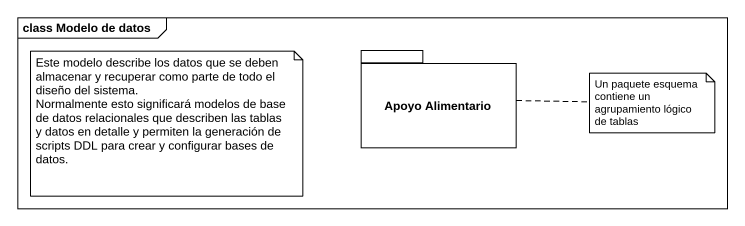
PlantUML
@startuml
mainframe class Modelo de datos
package "Apoyo Alimentario" as Apoyo_Alimentario {
}
note as N1
  Este modelo describe los datos que se deben almacenar y recuperar como parte de todo el diseño del sistema.
  Normalmente esto significará modelos de base de datos relacionales que describen las tablas y datos en detalle y permiten la generación de scripts DDL para crear y configurar bases de datos.
end note
note right of Apoyo_Alimentario : Un paquete esquema contiene un agrupamiento lógico de tablas
@enduml
